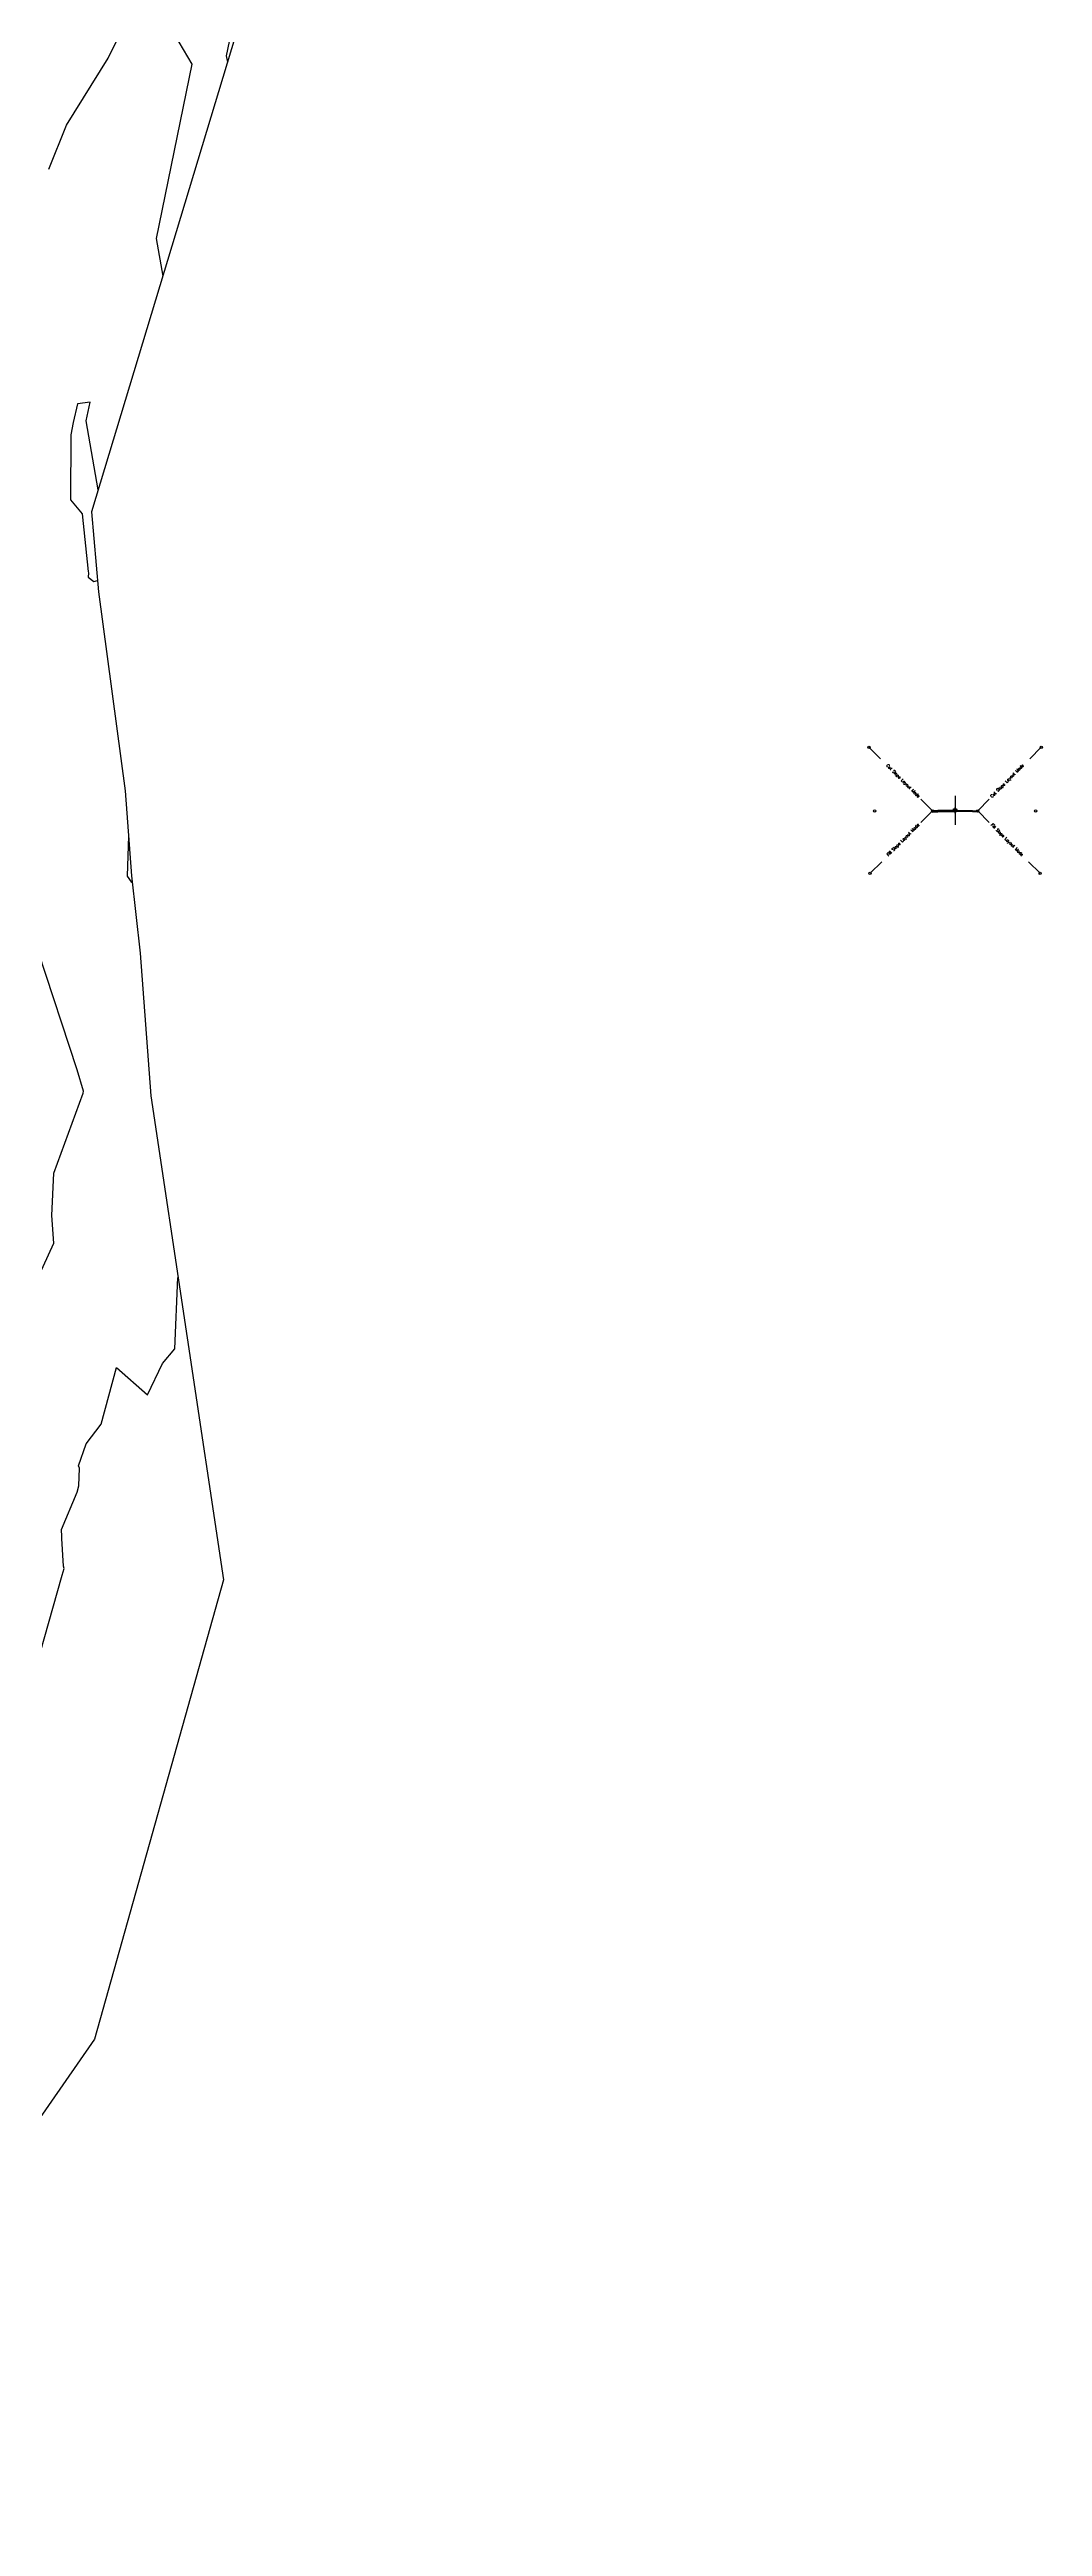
# Model space of a CAD drawing. Header units: metres. Extents: x 517023 to 519141, y 3924953 to 3927827.
# Drawn here: x 517943.8 to 518115.3, y 3925314.2 to 3925742.1 of the extents above; entities that cross this region are included whole.
import ezdxf

# ---------------------------------------------------------------- set-up
doc = ezdxf.new("R2010")
doc.units = ezdxf.units.M
doc.linetypes.add('HIDDEN', pattern=[0.375, 0.25, -0.125])
for name, color, linetype in [('C-ROAD-ASSM', 40, 'Continuous'), ('C-ROAD-ASSM-BLIN', 1, 'Continuous'), ('C-ROAD-CORR', 5, 'Continuous'), ('C-ROAD-CORR-PATT', 150, 'Continuous'), ('C-ROAD-MARK', 212, 'Continuous'), ('C-TINN-BNDY', 110, 'Continuous'), ('C-TOPO-MAJR', 9, 'Continuous'), ('C-TOPO-MINR', 8, 'Continuous')]:
    doc.layers.add(name, color=color, linetype=linetype)
doc.styles.get("Standard").update_dxf_attribs({"font": 'simplex.shx'})

msp = doc.modelspace()

# ---------------------------------------------------------------- hatches: boundary and pattern name
at = {"layer": 'C-ROAD-CORR-PATT', "linetype": 'Continuous', "lineweight": -3}
for points in [[(518097.22, 3925610.61), (518096.32, 3925610.57), (518096.32, 3925610.37), (518097.22, 3925610.41)], [(518100.22, 3925610.67), (518097.22, 3925610.61), (518097.22, 3925610.41), (518100.22, 3925610.47)], [(518100.22, 3925610.67), (518103.22, 3925610.61), (518103.22, 3925610.41), (518100.22, 3925610.47)], [(518103.22, 3925610.61), (518104.12, 3925610.57), (518104.12, 3925610.37), (518103.22, 3925610.41)]]:
    msp.add_hatch(color=161, dxfattribs=at).paths.add_polyline_path(points)

# ---------------------------------------------------------------- linework, layer by layer
at = {"layer": 'C-ROAD-ASSM', "color": 1, "linetype": 'Continuous', "lineweight": -3}
for p, q in [((518087.33, 3925619.56), (518085.33, 3925621.56)), ((518113.11, 3925619.56), (518115.11, 3925621.56)), ((518096.32, 3925610.57), (518094.32, 3925612.57)), ((518104.12, 3925610.57), (518106.12, 3925612.57)), ((518096.32, 3925610.57), (518094.32, 3925608.57)), ((518104.12, 3925610.57), (518106.12, 3925608.57)), ((518087.54, 3925601.79), (518085.54, 3925599.79)), ((518112.91, 3925601.79), (518114.91, 3925599.79))]:
    msp.add_line(p, q, dxfattribs=at)
at = {"layer": 'C-ROAD-ASSM', "color": 40, "linetype": 'Continuous', "lineweight": -3}
for p, q in [((518099.72, 3925610.67), (518100.72, 3925610.67)), ((518100.22, 3925610.17), (518100.22, 3925611.17))]:
    msp.add_line(p, q, dxfattribs=at)
msp.add_lwpolyline([(518099.97, 3925610.42), (518099.97, 3925610.92), (518100.47, 3925610.92), (518100.47, 3925610.42), (518099.97, 3925610.42)], dxfattribs=at)
at = {"layer": 'C-ROAD-ASSM', "color": 1, "linetype": 'Continuous', "lineweight": -3}
for centre in [(518085.33, 3925621.56), (518115.11, 3925621.56), (518086.32, 3925610.57), (518096.32, 3925610.57), (518104.12, 3925610.57), (518114.12, 3925610.57), (518085.54, 3925599.79), (518114.91, 3925599.79)]:
    msp.add_circle(centre, 0.2, dxfattribs=at)
at = {"layer": 'C-ROAD-ASSM', "color": 40, "linetype": 'Continuous', "lineweight": -3}
msp.add_circle((518100.22, 3925610.67), 0.25, dxfattribs=at)
at = {"layer": 'C-ROAD-ASSM-BLIN', "color": 1, "linetype": 'Continuous', "lineweight": -3}
msp.add_line((518100.22, 3925613.17), (518100.22, 3925608.17), dxfattribs=at)
msp.add_circle((518100.22, 3925610.67), 0.05, dxfattribs=at)
at = {"layer": 'C-ROAD-CORR', "color": 165, "linetype": 'Continuous', "lineweight": -3}
for p, q in [((518097.22, 3925610.61), (518096.32, 3925610.57)), ((518096.32, 3925610.57), (518096.32, 3925610.37)), ((518096.32, 3925610.37), (518097.22, 3925610.41)), ((518100.22, 3925610.67), (518097.22, 3925610.61)), ((518097.22, 3925610.61), (518097.22, 3925610.41)), ((518097.22, 3925610.41), (518097.22, 3925610.61)), ((518097.22, 3925610.41), (518100.22, 3925610.47)), ((518100.22, 3925610.67), (518103.22, 3925610.61)), ((518100.22, 3925610.47), (518100.22, 3925610.67)), ((518100.22, 3925610.47), (518100.22, 3925610.67)), ((518103.22, 3925610.41), (518100.22, 3925610.47)), ((518103.22, 3925610.61), (518103.22, 3925610.41)), ((518103.22, 3925610.61), (518104.12, 3925610.57)), ((518103.22, 3925610.41), (518103.22, 3925610.61)), ((518104.12, 3925610.37), (518103.22, 3925610.41)), ((518104.12, 3925610.57), (518104.12, 3925610.37))]:
    msp.add_line(p, q, dxfattribs=at)
at = {"layer": 'C-ROAD-CORR', "color": 161, "linetype": 'Continuous', "lineweight": -3}
for p, q in [((518097.22, 3925610.61), (518096.32, 3925610.57)), ((518100.22, 3925610.67), (518097.22, 3925610.61)), ((518100.22, 3925610.67), (518103.22, 3925610.61)), ((518103.22, 3925610.61), (518104.12, 3925610.57))]:
    msp.add_line(p, q, dxfattribs=at)
at = {"layer": 'C-ROAD-CORR', "color": 149, "linetype": 'Continuous', "lineweight": -3}
for p, q in [((518097.22, 3925610.61), (518096.32, 3925610.57)), ((518100.22, 3925610.67), (518097.22, 3925610.61)), ((518100.22, 3925610.67), (518103.22, 3925610.61)), ((518103.22, 3925610.61), (518104.12, 3925610.57))]:
    msp.add_line(p, q, dxfattribs=at)
at = {"layer": 'C-ROAD-CORR', "color": 11, "linetype": 'Continuous', "lineweight": -3}
for p, q in [((518096.32, 3925610.57), (518096.32, 3925610.37)), ((518097.22, 3925610.61), (518097.22, 3925610.41)), ((518097.22, 3925610.41), (518097.22, 3925610.61)), ((518100.22, 3925610.47), (518100.22, 3925610.67)), ((518100.22, 3925610.47), (518100.22, 3925610.67)), ((518103.22, 3925610.61), (518103.22, 3925610.41)), ((518103.22, 3925610.41), (518103.22, 3925610.61)), ((518104.12, 3925610.57), (518104.12, 3925610.37))]:
    msp.add_line(p, q, dxfattribs=at)
at = {"layer": 'C-ROAD-CORR', "color": 6, "linetype": 'Continuous', "lineweight": -3}
for p, q in [((518096.32, 3925610.37), (518097.22, 3925610.41)), ((518097.22, 3925610.41), (518100.22, 3925610.47)), ((518103.22, 3925610.41), (518100.22, 3925610.47)), ((518104.12, 3925610.37), (518103.22, 3925610.41))]:
    msp.add_line(p, q, dxfattribs=at)
at = {"layer": 'C-ROAD-CORR', "color": 41, "linetype": 'Continuous', "lineweight": -3}
for p, q in [((518096.32, 3925610.37), (518097.22, 3925610.41)), ((518097.22, 3925610.41), (518100.22, 3925610.47)), ((518103.22, 3925610.41), (518100.22, 3925610.47)), ((518104.12, 3925610.37), (518103.22, 3925610.41))]:
    msp.add_line(p, q, dxfattribs=at)
at = {"layer": 'C-ROAD-CORR', "color": 4, "linetype": 'Continuous', "lineweight": -3}
for p, q in [((518100.2, 3925610.65), (518100.24, 3925610.69)), ((518100.2, 3925610.69), (518100.24, 3925610.65)), ((518100.2, 3925610.65), (518100.24, 3925610.69)), ((518100.2, 3925610.69), (518100.24, 3925610.65))]:
    msp.add_line(p, q, dxfattribs=at)
at = {"layer": 'C-ROAD-CORR', "color": 1, "linetype": 'Continuous', "lineweight": -3}
for centre in [(518096.32, 3925610.57), (518097.22, 3925610.61), (518103.22, 3925610.61), (518104.12, 3925610.57)]:
    msp.add_circle(centre, 0.015, dxfattribs=at)
at = {"layer": 'C-ROAD-CORR', "color": 9, "linetype": 'HIDDEN', "lineweight": -3}
for centre in [(518097.22, 3925610.61), (518097.22, 3925610.41), (518103.22, 3925610.61), (518103.22, 3925610.41)]:
    msp.add_circle(centre, 0.015, dxfattribs=at)
at = {"layer": 'C-ROAD-MARK', "color": 212, "linetype": 'Continuous', "lineweight": -3}
for centre in [(518096.32, 3925610.37), (518097.22, 3925610.41), (518100.22, 3925610.47), (518100.22, 3925610.47), (518103.22, 3925610.41), (518104.12, 3925610.37)]:
    msp.add_circle(centre, 0.015, dxfattribs=at)
at = {"layer": 'C-TINN-BNDY', "color": 110, "linetype": 'Continuous', "lineweight": -3}
msp.add_polyline3d([(517976.71, 3925747.17, 1022.39), (517951.07, 3925662.25, 1017.79), (517952.27, 3925648.4, 1018.03), (517956.88, 3925614.01, 1018.03), (517957.96, 3925599.34, 1017.98), (517959.48, 3925586.01, 1018.25), (517961.29, 3925561.36, 1018.63), (517973.83, 3925477.76, 1016.95), (517951.59, 3925398.39, 1016.53), (517925.73, 3925361.21, 1016.69), (517859.79, 3925289.01, 1017.15)], dxfattribs=at)
at = {"layer": 'C-TOPO-MAJR', "color": 9, "linetype": 'Continuous', "lineweight": -3, "elevation": 1020}
for points in [[(517943.66, 3925721.44), (517946.75, 3925729.04), (517953.93, 3925740.58), (517959.32, 3925751.58)], [(517960.88, 3925752.28), (517968.37, 3925739.55), (517962.24, 3925709.45), (517963.36, 3925702.96)], [(517941.76, 3925529.86), (517944.52, 3925535.91), (517944.19, 3925540.65), (517944.54, 3925547.98), (517949.62, 3925561.83), (517949.69, 3925562.17), (517948.59, 3925565.82), (517941.85, 3925586.32)]]:
    msp.add_lwpolyline(points, dxfattribs=at)
at = {"layer": 'C-TOPO-MINR', "color": 8, "linetype": 'Continuous', "lineweight": -3}
for points, elevation in [([(517977.84, 3925748.27), (517977.25, 3925749.02), (517976.87, 3925750.52), (517973.61, 3925748.87), (517975.34, 3925745.92), (517974.33, 3925740.97), (517974.52, 3925739.9)], 1022), ([(517952.21, 3925666.03), (517950.15, 3925677.94), (517950.8, 3925681.16), (517948.63, 3925680.86), (517947.9, 3925677.68), (517947.46, 3925675.5), (517947.41, 3925664.31), (517949.45, 3925661.86), (517950.47, 3925651.93), (517950.54, 3925651.66), (517950.5, 3925650.91), (517951.45, 3925650.2), (517952.1, 3925650.37)], 1018), ([(517957.45, 3925606.23), (517957.21, 3925599.29), (517957.9, 3925598.32), (517958.08, 3925598.21)], 1018), ([(517942.14, 3925464.91), (517945.96, 3925478.54), (517946.31, 3925479.68), (517946.24, 3925480.1), (517945.92, 3925484.88), (517945.92, 3925485.16), (517945.93, 3925485.2), (517945.85, 3925486.45), (517948.58, 3925492.9), (517948.89, 3925493.95), (517949, 3925497.03), (517948.81, 3925497.43), (517950.12, 3925501.25), (517952.72, 3925504.64), (517955.39, 3925514.44), (517960.7, 3925509.69), (517963.32, 3925515.08), (517965.43, 3925517.62), (517965.99, 3925529.99)], 1018)]:
    msp.add_lwpolyline(points, dxfattribs=dict(at, elevation=elevation))

# ---------------------------------------------------------------- texts
at = {"layer": 'C-ROAD-ASSM', "color": 40, "linetype": 'Continuous', "lineweight": -3, "char_height": 0.5}
for s, insert, attachment_point, rotation in [('Cut Slope Layout Mode', (518093.97, 3925612.93), 6, 315), ('Cut Slope Layout Mode', (518106.47, 3925612.93), 4, 45), ('Fill Slope Layout Mode', (518093.97, 3925608.22), 6, 45), ('Fill Slope Layout Mode', (518106.47, 3925608.22), 4, 315)]:
    msp.add_mtext(s, dxfattribs=dict(at, insert=insert, attachment_point=attachment_point, rotation=rotation))

doc.saveas('drawing.dxf')
